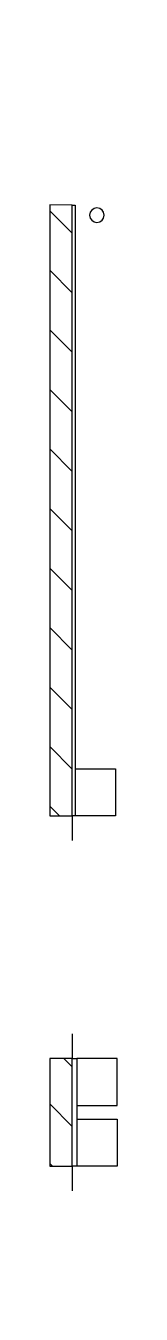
# Model space of a CAD drawing. Header units: inches. Extents: x -233729 to 737493, y -275239 to 196021.
# Drawn here: x 355484 to 356246, y -245200 to -230629 of the extents above; entities that cross this region are included whole.
import ezdxf

# ---------------------------------------------------------------- set-up
doc = ezdxf.new("R2010")
doc.units = ezdxf.units.IN
doc.header["$MEASUREMENT"] = 0
doc.layers.add('_FL_FAC_SAFETY', color=2, linetype='Continuous')
doc.layers.add('_FL_FAC_WALLS', color=252, linetype='Continuous')

# ---------------------------------------------------------------- blocks, each defined once
blk = doc.blocks.new('Safety Ballard')
at = {"color": 0}
blk.add_circle((0, 0), 82.5, dxfattribs=at)
blk = doc.blocks.new('FL_Building')
at = {"transparency": 33554687}
h = blk.add_hatch(dxfattribs=at)
h.set_pattern_fill('ANSI31', color=8, scale=150, angle=90)
h.set_pattern_definition([(135, (830121.37, -942416.37), (-336.7596, -336.7596), [])])
h.paths.add_polyline_path([(2242384, -313278), (2242638, -313278), (2242638, -304428), (2242384, -304428)])
h.paths.add_polyline_path([(2242384, -323844), (2242638, -323845), (2242638, -316936), (2242384, -316935)])
h.paths.add_polyline_path([(2242384, -327806), (2242638, -327806), (2242638, -326588), (2242384, -326588)])
h.paths.add_polyline_path([(2242384, -331769), (2242638, -331769), (2242638, -330550), (2242384, -330550)])
h.paths.add_polyline_path([(2242384, -335731), (2242638, -335731), (2242638, -334512), (2242384, -334512)])
h.paths.add_polyline_path([(2242384, -339694), (2242638, -339694), (2242638, -338475), (2242384, -338475)])
h.paths.add_polyline_path([(2242384, -343656), (2242638, -343656), (2242638, -342437), (2242384, -342437)])
h.paths.add_polyline_path([(2242384, -347618), (2242638, -347618), (2242638, -346400), (2242384, -346400)])
h.paths.add_polyline_path([(2242384, -351581), (2242638, -351581), (2242638, -350362), (2242384, -350362)])
h.paths.add_polyline_path([(2242384, -356915), (2242638, -356915), (2242638, -354324), (2242384, -354324)])
at = {"color": 0}
for p, q in [((2242670, -323311), (2243127, -323311)), ((2243127, -323311), (2243127, -323844)), ((2242638, -323844), (2242638, -324124)), ((2243127, -323844), (2242670, -323844)), ((2242638, -326308), (2242638, -326588)), ((2243146, -326588), (2242689, -326588)), ((2243146, -327121), (2243146, -326588)), ((2242689, -327121), (2243146, -327121)), ((2242689, -327273), (2243146, -327273)), ((2243146, -327273), (2243146, -327807)), ((2242638, -327806), (2242638, -328086)), ((2243146, -327807), (2242689, -327807))]:
    blk.add_line(p, q, dxfattribs=at)
for points in [[(2242384, -323844), (2242638, -323845), (2242638, -316936), (2242384, -316935)], [(2242638, -323845), (2242638, -316936), (2242670, -316936), (2242670, -323845)], [(2242384, -327806), (2242638, -327806), (2242638, -326588), (2242384, -326588)], [(2242638, -327806), (2242638, -326588), (2242689, -326588), (2242689, -327806)]]:
    blk.add_lwpolyline(points, close=True, dxfattribs=at)
at = {"layer": '_FL_FAC_SAFETY', "xscale": -1, "rotation": 180}
blk.add_blockref('Safety Ballard', (2242918, -317050), dxfattribs=at)
blk = doc.blocks.new('A$C667968a6')
at = {"layer": '_FL_FAC_WALLS', "linetype": 'Continuous', "lineweight": -3}
blk.add_blockref('FL_Building', (-2249814, 156686), dxfattribs=at)

msp = doc.modelspace()

# ---------------------------------------------------------------- block references
msp.add_blockref('A$C667968a6', (362913.6874, -72406.61113, -162219.4368))

doc.saveas('drawing.dxf')
